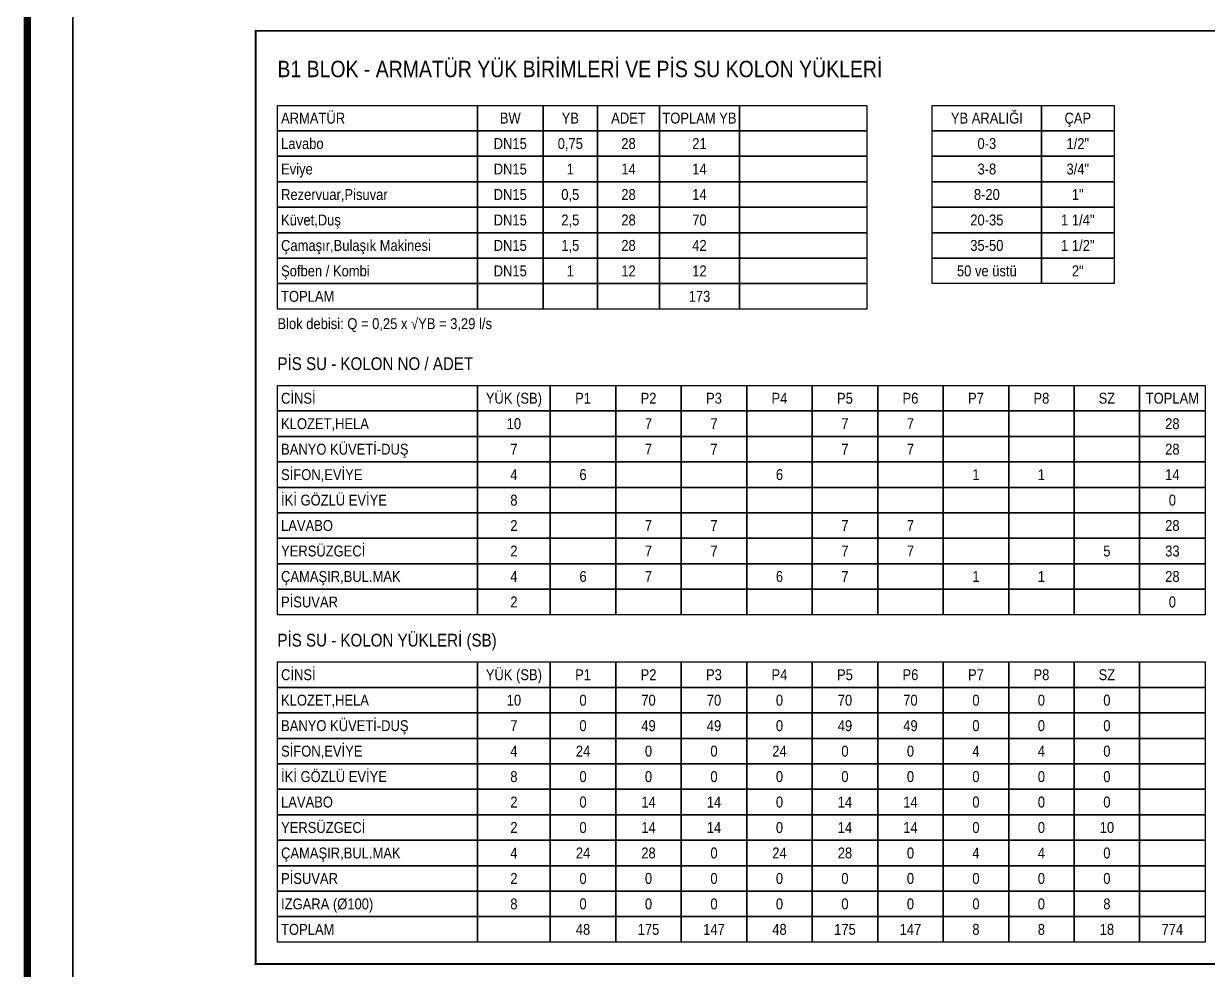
# Model space of a CAD drawing. Header units: centimetres. Extents: x -7420 to 31836, y -2 to 2802.
# Drawn here: x -6017 to -5366, y 1282 to 1802 of the extents above; entities that cross this region are included whole.
import ezdxf
from ezdxf.enums import TextEntityAlignment as Align

# ---------------------------------------------------------------- set-up
doc = ezdxf.new("R2010")
doc.units = ezdxf.units.CM
for name, color, linetype in [('ROTAS-HESAP', 1, 'CONTINUOUS'), ('ROTAS-HESAP-YAZI', 7, 'Continuous'), ('ROTAS-PAFTA', 7, 'CONTINUOUS')]:
    doc.layers.add(name, color=color, linetype=linetype)
doc.styles.add('ROTAS', font='arial.ttf')

msp = doc.modelspace()

# ---------------------------------------------------------------- linework, layer by layer
at = {"layer": 'ROTAS-HESAP', "const_width": 1}
msp.add_lwpolyline([(-5889.5, 1285.5), (-5355.5, 1285.5), (-5355.5, 1798.5), (-5889.5, 1798.5)], close=True, dxfattribs=at)
at = {"layer": 'ROTAS-HESAP'}
for points in [[(-5877.5, 1757.5), (-5767.5, 1757.5), (-5767.5, 1743.5), (-5877.5, 1743.5)], [(-5767.5, 1757.5), (-5731.5, 1757.5), (-5731.5, 1743.5), (-5767.5, 1743.5)], [(-5731.5, 1757.5), (-5701.5, 1757.5), (-5701.5, 1743.5), (-5731.5, 1743.5)], [(-5701.5, 1757.5), (-5667.5, 1757.5), (-5667.5, 1743.5), (-5701.5, 1743.5)], [(-5667.5, 1757.5), (-5623.5, 1757.5), (-5623.5, 1743.5), (-5667.5, 1743.5)], [(-5623.5, 1757.5), (-5553.5, 1757.5), (-5553.5, 1743.5), (-5623.5, 1743.5)], [(-5517.5, 1757.5), (-5457.5, 1757.5), (-5457.5, 1743.5), (-5517.5, 1743.5)], [(-5457.5, 1757.5), (-5417.5, 1757.5), (-5417.5, 1743.5), (-5457.5, 1743.5)], [(-5877.5, 1743.5), (-5767.5, 1743.5), (-5767.5, 1729.5), (-5877.5, 1729.5)], [(-5767.5, 1743.5), (-5731.5, 1743.5), (-5731.5, 1729.5), (-5767.5, 1729.5)], [(-5731.5, 1743.5), (-5701.5, 1743.5), (-5701.5, 1729.5), (-5731.5, 1729.5)], [(-5701.5, 1743.5), (-5667.5, 1743.5), (-5667.5, 1729.5), (-5701.5, 1729.5)], [(-5667.5, 1743.5), (-5623.5, 1743.5), (-5623.5, 1729.5), (-5667.5, 1729.5)], [(-5623.5, 1743.5), (-5553.5, 1743.5), (-5553.5, 1729.5), (-5623.5, 1729.5)], [(-5517.5, 1743.5), (-5457.5, 1743.5), (-5457.5, 1729.5), (-5517.5, 1729.5)], [(-5457.5, 1743.5), (-5417.5, 1743.5), (-5417.5, 1729.5), (-5457.5, 1729.5)], [(-5877.5, 1729.5), (-5767.5, 1729.5), (-5767.5, 1715.5), (-5877.5, 1715.5)], [(-5767.5, 1729.5), (-5731.5, 1729.5), (-5731.5, 1715.5), (-5767.5, 1715.5)], [(-5731.5, 1729.5), (-5701.5, 1729.5), (-5701.5, 1715.5), (-5731.5, 1715.5)], [(-5701.5, 1729.5), (-5667.5, 1729.5), (-5667.5, 1715.5), (-5701.5, 1715.5)], [(-5667.5, 1729.5), (-5623.5, 1729.5), (-5623.5, 1715.5), (-5667.5, 1715.5)], [(-5623.5, 1729.5), (-5553.5, 1729.5), (-5553.5, 1715.5), (-5623.5, 1715.5)], [(-5517.5, 1729.5), (-5457.5, 1729.5), (-5457.5, 1715.5), (-5517.5, 1715.5)], [(-5457.5, 1729.5), (-5417.5, 1729.5), (-5417.5, 1715.5), (-5457.5, 1715.5)], [(-5877.5, 1715.5), (-5767.5, 1715.5), (-5767.5, 1701.5), (-5877.5, 1701.5)], [(-5767.5, 1715.5), (-5731.5, 1715.5), (-5731.5, 1701.5), (-5767.5, 1701.5)], [(-5731.5, 1715.5), (-5701.5, 1715.5), (-5701.5, 1701.5), (-5731.5, 1701.5)], [(-5701.5, 1715.5), (-5667.5, 1715.5), (-5667.5, 1701.5), (-5701.5, 1701.5)], [(-5667.5, 1715.5), (-5623.5, 1715.5), (-5623.5, 1701.5), (-5667.5, 1701.5)], [(-5623.5, 1715.5), (-5553.5, 1715.5), (-5553.5, 1701.5), (-5623.5, 1701.5)], [(-5517.5, 1715.5), (-5457.5, 1715.5), (-5457.5, 1701.5), (-5517.5, 1701.5)], [(-5457.5, 1715.5), (-5417.5, 1715.5), (-5417.5, 1701.5), (-5457.5, 1701.5)], [(-5877.5, 1701.5), (-5767.5, 1701.5), (-5767.5, 1687.5), (-5877.5, 1687.5)], [(-5767.5, 1701.5), (-5731.5, 1701.5), (-5731.5, 1687.5), (-5767.5, 1687.5)], [(-5731.5, 1701.5), (-5701.5, 1701.5), (-5701.5, 1687.5), (-5731.5, 1687.5)], [(-5701.5, 1701.5), (-5667.5, 1701.5), (-5667.5, 1687.5), (-5701.5, 1687.5)], [(-5667.5, 1701.5), (-5623.5, 1701.5), (-5623.5, 1687.5), (-5667.5, 1687.5)], [(-5623.5, 1701.5), (-5553.5, 1701.5), (-5553.5, 1687.5), (-5623.5, 1687.5)], [(-5517.5, 1701.5), (-5457.5, 1701.5), (-5457.5, 1687.5), (-5517.5, 1687.5)], [(-5457.5, 1701.5), (-5417.5, 1701.5), (-5417.5, 1687.5), (-5457.5, 1687.5)], [(-5877.5, 1687.5), (-5767.5, 1687.5), (-5767.5, 1673.5), (-5877.5, 1673.5)], [(-5767.5, 1687.5), (-5731.5, 1687.5), (-5731.5, 1673.5), (-5767.5, 1673.5)], [(-5731.5, 1687.5), (-5701.5, 1687.5), (-5701.5, 1673.5), (-5731.5, 1673.5)], [(-5701.5, 1687.5), (-5667.5, 1687.5), (-5667.5, 1673.5), (-5701.5, 1673.5)], [(-5667.5, 1687.5), (-5623.5, 1687.5), (-5623.5, 1673.5), (-5667.5, 1673.5)], [(-5623.5, 1687.5), (-5553.5, 1687.5), (-5553.5, 1673.5), (-5623.5, 1673.5)], [(-5517.5, 1687.5), (-5457.5, 1687.5), (-5457.5, 1673.5), (-5517.5, 1673.5)], [(-5457.5, 1687.5), (-5417.5, 1687.5), (-5417.5, 1673.5), (-5457.5, 1673.5)], [(-5877.5, 1673.5), (-5767.5, 1673.5), (-5767.5, 1659.5), (-5877.5, 1659.5)], [(-5767.5, 1673.5), (-5731.5, 1673.5), (-5731.5, 1659.5), (-5767.5, 1659.5)], [(-5731.5, 1673.5), (-5701.5, 1673.5), (-5701.5, 1659.5), (-5731.5, 1659.5)], [(-5701.5, 1673.5), (-5667.5, 1673.5), (-5667.5, 1659.5), (-5701.5, 1659.5)], [(-5667.5, 1673.5), (-5623.5, 1673.5), (-5623.5, 1659.5), (-5667.5, 1659.5)], [(-5623.5, 1673.5), (-5553.5, 1673.5), (-5553.5, 1659.5), (-5623.5, 1659.5)], [(-5517.5, 1673.5), (-5457.5, 1673.5), (-5457.5, 1659.5), (-5517.5, 1659.5)], [(-5457.5, 1673.5), (-5417.5, 1673.5), (-5417.5, 1659.5), (-5457.5, 1659.5)], [(-5877.5, 1659.5), (-5767.5, 1659.5), (-5767.5, 1645.5), (-5877.5, 1645.5)], [(-5767.5, 1659.5), (-5731.5, 1659.5), (-5731.5, 1645.5), (-5767.5, 1645.5)], [(-5731.5, 1659.5), (-5701.5, 1659.5), (-5701.5, 1645.5), (-5731.5, 1645.5)], [(-5701.5, 1659.5), (-5667.5, 1659.5), (-5667.5, 1645.5), (-5701.5, 1645.5)], [(-5667.5, 1659.5), (-5623.5, 1659.5), (-5623.5, 1645.5), (-5667.5, 1645.5)], [(-5623.5, 1659.5), (-5553.5, 1659.5), (-5553.5, 1645.5), (-5623.5, 1645.5)], [(-5877.5, 1603.5), (-5767.5, 1603.5), (-5767.5, 1589.5), (-5877.5, 1589.5)], [(-5767.5, 1603.5), (-5727.5, 1603.5), (-5727.5, 1589.5), (-5767.5, 1589.5)], [(-5727.5, 1603.5), (-5691.5, 1603.5), (-5691.5, 1589.5), (-5727.5, 1589.5)], [(-5691.5, 1603.5), (-5655.5, 1603.5), (-5655.5, 1589.5), (-5691.5, 1589.5)], [(-5655.5, 1603.5), (-5619.5, 1603.5), (-5619.5, 1589.5), (-5655.5, 1589.5)], [(-5619.5, 1603.5), (-5583.5, 1603.5), (-5583.5, 1589.5), (-5619.5, 1589.5)], [(-5583.5, 1603.5), (-5547.5, 1603.5), (-5547.5, 1589.5), (-5583.5, 1589.5)], [(-5547.5, 1603.5), (-5511.5, 1603.5), (-5511.5, 1589.5), (-5547.5, 1589.5)], [(-5511.5, 1603.5), (-5475.5, 1603.5), (-5475.5, 1589.5), (-5511.5, 1589.5)], [(-5475.5, 1603.5), (-5439.5, 1603.5), (-5439.5, 1589.5), (-5475.5, 1589.5)], [(-5439.5, 1603.5), (-5403.5, 1603.5), (-5403.5, 1589.5), (-5439.5, 1589.5)], [(-5403.5, 1603.5), (-5367.5, 1603.5), (-5367.5, 1589.5), (-5403.5, 1589.5)], [(-5877.5, 1589.5), (-5767.5, 1589.5), (-5767.5, 1575.5), (-5877.5, 1575.5)], [(-5767.5, 1589.5), (-5727.5, 1589.5), (-5727.5, 1575.5), (-5767.5, 1575.5)], [(-5727.5, 1589.5), (-5691.5, 1589.5), (-5691.5, 1575.5), (-5727.5, 1575.5)], [(-5691.5, 1589.5), (-5655.5, 1589.5), (-5655.5, 1575.5), (-5691.5, 1575.5)], [(-5655.5, 1589.5), (-5619.5, 1589.5), (-5619.5, 1575.5), (-5655.5, 1575.5)], [(-5619.5, 1589.5), (-5583.5, 1589.5), (-5583.5, 1575.5), (-5619.5, 1575.5)], [(-5583.5, 1589.5), (-5547.5, 1589.5), (-5547.5, 1575.5), (-5583.5, 1575.5)], [(-5547.5, 1589.5), (-5511.5, 1589.5), (-5511.5, 1575.5), (-5547.5, 1575.5)], [(-5511.5, 1589.5), (-5475.5, 1589.5), (-5475.5, 1575.5), (-5511.5, 1575.5)], [(-5475.5, 1589.5), (-5439.5, 1589.5), (-5439.5, 1575.5), (-5475.5, 1575.5)], [(-5439.5, 1589.5), (-5403.5, 1589.5), (-5403.5, 1575.5), (-5439.5, 1575.5)], [(-5403.5, 1589.5), (-5367.5, 1589.5), (-5367.5, 1575.5), (-5403.5, 1575.5)], [(-5877.5, 1575.5), (-5767.5, 1575.5), (-5767.5, 1561.5), (-5877.5, 1561.5)], [(-5767.5, 1575.5), (-5727.5, 1575.5), (-5727.5, 1561.5), (-5767.5, 1561.5)], [(-5727.5, 1575.5), (-5691.5, 1575.5), (-5691.5, 1561.5), (-5727.5, 1561.5)], [(-5691.5, 1575.5), (-5655.5, 1575.5), (-5655.5, 1561.5), (-5691.5, 1561.5)], [(-5655.5, 1575.5), (-5619.5, 1575.5), (-5619.5, 1561.5), (-5655.5, 1561.5)], [(-5619.5, 1575.5), (-5583.5, 1575.5), (-5583.5, 1561.5), (-5619.5, 1561.5)], [(-5583.5, 1575.5), (-5547.5, 1575.5), (-5547.5, 1561.5), (-5583.5, 1561.5)], [(-5547.5, 1575.5), (-5511.5, 1575.5), (-5511.5, 1561.5), (-5547.5, 1561.5)], [(-5511.5, 1575.5), (-5475.5, 1575.5), (-5475.5, 1561.5), (-5511.5, 1561.5)], [(-5475.5, 1575.5), (-5439.5, 1575.5), (-5439.5, 1561.5), (-5475.5, 1561.5)], [(-5439.5, 1575.5), (-5403.5, 1575.5), (-5403.5, 1561.5), (-5439.5, 1561.5)], [(-5403.5, 1575.5), (-5367.5, 1575.5), (-5367.5, 1561.5), (-5403.5, 1561.5)], [(-5877.5, 1561.5), (-5767.5, 1561.5), (-5767.5, 1547.5), (-5877.5, 1547.5)], [(-5767.5, 1561.5), (-5727.5, 1561.5), (-5727.5, 1547.5), (-5767.5, 1547.5)], [(-5727.5, 1561.5), (-5691.5, 1561.5), (-5691.5, 1547.5), (-5727.5, 1547.5)], [(-5691.5, 1561.5), (-5655.5, 1561.5), (-5655.5, 1547.5), (-5691.5, 1547.5)], [(-5655.5, 1561.5), (-5619.5, 1561.5), (-5619.5, 1547.5), (-5655.5, 1547.5)], [(-5619.5, 1561.5), (-5583.5, 1561.5), (-5583.5, 1547.5), (-5619.5, 1547.5)], [(-5583.5, 1561.5), (-5547.5, 1561.5), (-5547.5, 1547.5), (-5583.5, 1547.5)], [(-5547.5, 1561.5), (-5511.5, 1561.5), (-5511.5, 1547.5), (-5547.5, 1547.5)], [(-5511.5, 1561.5), (-5475.5, 1561.5), (-5475.5, 1547.5), (-5511.5, 1547.5)], [(-5475.5, 1561.5), (-5439.5, 1561.5), (-5439.5, 1547.5), (-5475.5, 1547.5)], [(-5439.5, 1561.5), (-5403.5, 1561.5), (-5403.5, 1547.5), (-5439.5, 1547.5)], [(-5403.5, 1561.5), (-5367.5, 1561.5), (-5367.5, 1547.5), (-5403.5, 1547.5)], [(-5877.5, 1547.5), (-5767.5, 1547.5), (-5767.5, 1533.5), (-5877.5, 1533.5)], [(-5767.5, 1547.5), (-5727.5, 1547.5), (-5727.5, 1533.5), (-5767.5, 1533.5)], [(-5727.5, 1547.5), (-5691.5, 1547.5), (-5691.5, 1533.5), (-5727.5, 1533.5)], [(-5691.5, 1547.5), (-5655.5, 1547.5), (-5655.5, 1533.5), (-5691.5, 1533.5)], [(-5655.5, 1547.5), (-5619.5, 1547.5), (-5619.5, 1533.5), (-5655.5, 1533.5)], [(-5619.5, 1547.5), (-5583.5, 1547.5), (-5583.5, 1533.5), (-5619.5, 1533.5)], [(-5583.5, 1547.5), (-5547.5, 1547.5), (-5547.5, 1533.5), (-5583.5, 1533.5)], [(-5547.5, 1547.5), (-5511.5, 1547.5), (-5511.5, 1533.5), (-5547.5, 1533.5)], [(-5511.5, 1547.5), (-5475.5, 1547.5), (-5475.5, 1533.5), (-5511.5, 1533.5)], [(-5475.5, 1547.5), (-5439.5, 1547.5), (-5439.5, 1533.5), (-5475.5, 1533.5)], [(-5439.5, 1547.5), (-5403.5, 1547.5), (-5403.5, 1533.5), (-5439.5, 1533.5)], [(-5403.5, 1547.5), (-5367.5, 1547.5), (-5367.5, 1533.5), (-5403.5, 1533.5)], [(-5877.5, 1533.5), (-5767.5, 1533.5), (-5767.5, 1519.5), (-5877.5, 1519.5)], [(-5767.5, 1533.5), (-5727.5, 1533.5), (-5727.5, 1519.5), (-5767.5, 1519.5)], [(-5727.5, 1533.5), (-5691.5, 1533.5), (-5691.5, 1519.5), (-5727.5, 1519.5)], [(-5691.5, 1533.5), (-5655.5, 1533.5), (-5655.5, 1519.5), (-5691.5, 1519.5)], [(-5655.5, 1533.5), (-5619.5, 1533.5), (-5619.5, 1519.5), (-5655.5, 1519.5)], [(-5619.5, 1533.5), (-5583.5, 1533.5), (-5583.5, 1519.5), (-5619.5, 1519.5)], [(-5583.5, 1533.5), (-5547.5, 1533.5), (-5547.5, 1519.5), (-5583.5, 1519.5)], [(-5547.5, 1533.5), (-5511.5, 1533.5), (-5511.5, 1519.5), (-5547.5, 1519.5)], [(-5511.5, 1533.5), (-5475.5, 1533.5), (-5475.5, 1519.5), (-5511.5, 1519.5)], [(-5475.5, 1533.5), (-5439.5, 1533.5), (-5439.5, 1519.5), (-5475.5, 1519.5)], [(-5439.5, 1533.5), (-5403.5, 1533.5), (-5403.5, 1519.5), (-5439.5, 1519.5)], [(-5403.5, 1533.5), (-5367.5, 1533.5), (-5367.5, 1519.5), (-5403.5, 1519.5)], [(-5877.5, 1519.5), (-5767.5, 1519.5), (-5767.5, 1505.5), (-5877.5, 1505.5)], [(-5767.5, 1519.5), (-5727.5, 1519.5), (-5727.5, 1505.5), (-5767.5, 1505.5)], [(-5727.5, 1519.5), (-5691.5, 1519.5), (-5691.5, 1505.5), (-5727.5, 1505.5)], [(-5691.5, 1519.5), (-5655.5, 1519.5), (-5655.5, 1505.5), (-5691.5, 1505.5)], [(-5655.5, 1519.5), (-5619.5, 1519.5), (-5619.5, 1505.5), (-5655.5, 1505.5)], [(-5619.5, 1519.5), (-5583.5, 1519.5), (-5583.5, 1505.5), (-5619.5, 1505.5)], [(-5583.5, 1519.5), (-5547.5, 1519.5), (-5547.5, 1505.5), (-5583.5, 1505.5)], [(-5547.5, 1519.5), (-5511.5, 1519.5), (-5511.5, 1505.5), (-5547.5, 1505.5)], [(-5511.5, 1519.5), (-5475.5, 1519.5), (-5475.5, 1505.5), (-5511.5, 1505.5)], [(-5475.5, 1519.5), (-5439.5, 1519.5), (-5439.5, 1505.5), (-5475.5, 1505.5)], [(-5439.5, 1519.5), (-5403.5, 1519.5), (-5403.5, 1505.5), (-5439.5, 1505.5)], [(-5403.5, 1519.5), (-5367.5, 1519.5), (-5367.5, 1505.5), (-5403.5, 1505.5)], [(-5877.5, 1505.5), (-5767.5, 1505.5), (-5767.5, 1491.5), (-5877.5, 1491.5)], [(-5767.5, 1505.5), (-5727.5, 1505.5), (-5727.5, 1491.5), (-5767.5, 1491.5)], [(-5727.5, 1505.5), (-5691.5, 1505.5), (-5691.5, 1491.5), (-5727.5, 1491.5)], [(-5691.5, 1505.5), (-5655.5, 1505.5), (-5655.5, 1491.5), (-5691.5, 1491.5)], [(-5655.5, 1505.5), (-5619.5, 1505.5), (-5619.5, 1491.5), (-5655.5, 1491.5)], [(-5619.5, 1505.5), (-5583.5, 1505.5), (-5583.5, 1491.5), (-5619.5, 1491.5)], [(-5583.5, 1505.5), (-5547.5, 1505.5), (-5547.5, 1491.5), (-5583.5, 1491.5)], [(-5547.5, 1505.5), (-5511.5, 1505.5), (-5511.5, 1491.5), (-5547.5, 1491.5)], [(-5511.5, 1505.5), (-5475.5, 1505.5), (-5475.5, 1491.5), (-5511.5, 1491.5)], [(-5475.5, 1505.5), (-5439.5, 1505.5), (-5439.5, 1491.5), (-5475.5, 1491.5)], [(-5439.5, 1505.5), (-5403.5, 1505.5), (-5403.5, 1491.5), (-5439.5, 1491.5)], [(-5403.5, 1505.5), (-5367.5, 1505.5), (-5367.5, 1491.5), (-5403.5, 1491.5)], [(-5877.5, 1491.5), (-5767.5, 1491.5), (-5767.5, 1477.5), (-5877.5, 1477.5)], [(-5767.5, 1491.5), (-5727.5, 1491.5), (-5727.5, 1477.5), (-5767.5, 1477.5)], [(-5727.5, 1491.5), (-5691.5, 1491.5), (-5691.5, 1477.5), (-5727.5, 1477.5)], [(-5691.5, 1491.5), (-5655.5, 1491.5), (-5655.5, 1477.5), (-5691.5, 1477.5)], [(-5655.5, 1491.5), (-5619.5, 1491.5), (-5619.5, 1477.5), (-5655.5, 1477.5)], [(-5619.5, 1491.5), (-5583.5, 1491.5), (-5583.5, 1477.5), (-5619.5, 1477.5)], [(-5583.5, 1491.5), (-5547.5, 1491.5), (-5547.5, 1477.5), (-5583.5, 1477.5)], [(-5547.5, 1491.5), (-5511.5, 1491.5), (-5511.5, 1477.5), (-5547.5, 1477.5)], [(-5511.5, 1491.5), (-5475.5, 1491.5), (-5475.5, 1477.5), (-5511.5, 1477.5)], [(-5475.5, 1491.5), (-5439.5, 1491.5), (-5439.5, 1477.5), (-5475.5, 1477.5)], [(-5439.5, 1491.5), (-5403.5, 1491.5), (-5403.5, 1477.5), (-5439.5, 1477.5)], [(-5403.5, 1491.5), (-5367.5, 1491.5), (-5367.5, 1477.5), (-5403.5, 1477.5)], [(-5877.5, 1451.5), (-5767.5, 1451.5), (-5767.5, 1437.5), (-5877.5, 1437.5)], [(-5767.5, 1451.5), (-5727.5, 1451.5), (-5727.5, 1437.5), (-5767.5, 1437.5)], [(-5727.5, 1451.5), (-5691.5, 1451.5), (-5691.5, 1437.5), (-5727.5, 1437.5)], [(-5691.5, 1451.5), (-5655.5, 1451.5), (-5655.5, 1437.5), (-5691.5, 1437.5)], [(-5655.5, 1451.5), (-5619.5, 1451.5), (-5619.5, 1437.5), (-5655.5, 1437.5)], [(-5619.5, 1451.5), (-5583.5, 1451.5), (-5583.5, 1437.5), (-5619.5, 1437.5)], [(-5583.5, 1451.5), (-5547.5, 1451.5), (-5547.5, 1437.5), (-5583.5, 1437.5)], [(-5547.5, 1451.5), (-5511.5, 1451.5), (-5511.5, 1437.5), (-5547.5, 1437.5)], [(-5511.5, 1451.5), (-5475.5, 1451.5), (-5475.5, 1437.5), (-5511.5, 1437.5)], [(-5475.5, 1451.5), (-5439.5, 1451.5), (-5439.5, 1437.5), (-5475.5, 1437.5)], [(-5439.5, 1451.5), (-5403.5, 1451.5), (-5403.5, 1437.5), (-5439.5, 1437.5)], [(-5403.5, 1451.5), (-5367.5, 1451.5), (-5367.5, 1437.5), (-5403.5, 1437.5)], [(-5877.5, 1437.5), (-5767.5, 1437.5), (-5767.5, 1423.5), (-5877.5, 1423.5)], [(-5767.5, 1437.5), (-5727.5, 1437.5), (-5727.5, 1423.5), (-5767.5, 1423.5)], [(-5727.5, 1437.5), (-5691.5, 1437.5), (-5691.5, 1423.5), (-5727.5, 1423.5)], [(-5691.5, 1437.5), (-5655.5, 1437.5), (-5655.5, 1423.5), (-5691.5, 1423.5)], [(-5655.5, 1437.5), (-5619.5, 1437.5), (-5619.5, 1423.5), (-5655.5, 1423.5)], [(-5619.5, 1437.5), (-5583.5, 1437.5), (-5583.5, 1423.5), (-5619.5, 1423.5)], [(-5583.5, 1437.5), (-5547.5, 1437.5), (-5547.5, 1423.5), (-5583.5, 1423.5)], [(-5547.5, 1437.5), (-5511.5, 1437.5), (-5511.5, 1423.5), (-5547.5, 1423.5)], [(-5511.5, 1437.5), (-5475.5, 1437.5), (-5475.5, 1423.5), (-5511.5, 1423.5)], [(-5475.5, 1437.5), (-5439.5, 1437.5), (-5439.5, 1423.5), (-5475.5, 1423.5)], [(-5439.5, 1437.5), (-5403.5, 1437.5), (-5403.5, 1423.5), (-5439.5, 1423.5)], [(-5403.5, 1437.5), (-5367.5, 1437.5), (-5367.5, 1423.5), (-5403.5, 1423.5)], [(-5877.5, 1423.5), (-5767.5, 1423.5), (-5767.5, 1409.5), (-5877.5, 1409.5)], [(-5767.5, 1423.5), (-5727.5, 1423.5), (-5727.5, 1409.5), (-5767.5, 1409.5)], [(-5727.5, 1423.5), (-5691.5, 1423.5), (-5691.5, 1409.5), (-5727.5, 1409.5)], [(-5691.5, 1423.5), (-5655.5, 1423.5), (-5655.5, 1409.5), (-5691.5, 1409.5)], [(-5655.5, 1423.5), (-5619.5, 1423.5), (-5619.5, 1409.5), (-5655.5, 1409.5)], [(-5619.5, 1423.5), (-5583.5, 1423.5), (-5583.5, 1409.5), (-5619.5, 1409.5)], [(-5583.5, 1423.5), (-5547.5, 1423.5), (-5547.5, 1409.5), (-5583.5, 1409.5)], [(-5547.5, 1423.5), (-5511.5, 1423.5), (-5511.5, 1409.5), (-5547.5, 1409.5)], [(-5511.5, 1423.5), (-5475.5, 1423.5), (-5475.5, 1409.5), (-5511.5, 1409.5)], [(-5475.5, 1423.5), (-5439.5, 1423.5), (-5439.5, 1409.5), (-5475.5, 1409.5)], [(-5439.5, 1423.5), (-5403.5, 1423.5), (-5403.5, 1409.5), (-5439.5, 1409.5)], [(-5403.5, 1423.5), (-5367.5, 1423.5), (-5367.5, 1409.5), (-5403.5, 1409.5)], [(-5877.5, 1409.5), (-5767.5, 1409.5), (-5767.5, 1395.5), (-5877.5, 1395.5)], [(-5767.5, 1409.5), (-5727.5, 1409.5), (-5727.5, 1395.5), (-5767.5, 1395.5)], [(-5727.5, 1409.5), (-5691.5, 1409.5), (-5691.5, 1395.5), (-5727.5, 1395.5)], [(-5691.5, 1409.5), (-5655.5, 1409.5), (-5655.5, 1395.5), (-5691.5, 1395.5)], [(-5655.5, 1409.5), (-5619.5, 1409.5), (-5619.5, 1395.5), (-5655.5, 1395.5)], [(-5619.5, 1409.5), (-5583.5, 1409.5), (-5583.5, 1395.5), (-5619.5, 1395.5)], [(-5583.5, 1409.5), (-5547.5, 1409.5), (-5547.5, 1395.5), (-5583.5, 1395.5)], [(-5547.5, 1409.5), (-5511.5, 1409.5), (-5511.5, 1395.5), (-5547.5, 1395.5)], [(-5511.5, 1409.5), (-5475.5, 1409.5), (-5475.5, 1395.5), (-5511.5, 1395.5)], [(-5475.5, 1409.5), (-5439.5, 1409.5), (-5439.5, 1395.5), (-5475.5, 1395.5)], [(-5439.5, 1409.5), (-5403.5, 1409.5), (-5403.5, 1395.5), (-5439.5, 1395.5)], [(-5403.5, 1409.5), (-5367.5, 1409.5), (-5367.5, 1395.5), (-5403.5, 1395.5)], [(-5877.5, 1395.5), (-5767.5, 1395.5), (-5767.5, 1381.5), (-5877.5, 1381.5)], [(-5767.5, 1395.5), (-5727.5, 1395.5), (-5727.5, 1381.5), (-5767.5, 1381.5)], [(-5727.5, 1395.5), (-5691.5, 1395.5), (-5691.5, 1381.5), (-5727.5, 1381.5)], [(-5691.5, 1395.5), (-5655.5, 1395.5), (-5655.5, 1381.5), (-5691.5, 1381.5)], [(-5655.5, 1395.5), (-5619.5, 1395.5), (-5619.5, 1381.5), (-5655.5, 1381.5)], [(-5619.5, 1395.5), (-5583.5, 1395.5), (-5583.5, 1381.5), (-5619.5, 1381.5)], [(-5583.5, 1395.5), (-5547.5, 1395.5), (-5547.5, 1381.5), (-5583.5, 1381.5)], [(-5547.5, 1395.5), (-5511.5, 1395.5), (-5511.5, 1381.5), (-5547.5, 1381.5)], [(-5511.5, 1395.5), (-5475.5, 1395.5), (-5475.5, 1381.5), (-5511.5, 1381.5)], [(-5475.5, 1395.5), (-5439.5, 1395.5), (-5439.5, 1381.5), (-5475.5, 1381.5)], [(-5439.5, 1395.5), (-5403.5, 1395.5), (-5403.5, 1381.5), (-5439.5, 1381.5)], [(-5403.5, 1395.5), (-5367.5, 1395.5), (-5367.5, 1381.5), (-5403.5, 1381.5)], [(-5877.5, 1381.5), (-5767.5, 1381.5), (-5767.5, 1367.5), (-5877.5, 1367.5)], [(-5767.5, 1381.5), (-5727.5, 1381.5), (-5727.5, 1367.5), (-5767.5, 1367.5)], [(-5727.5, 1381.5), (-5691.5, 1381.5), (-5691.5, 1367.5), (-5727.5, 1367.5)], [(-5691.5, 1381.5), (-5655.5, 1381.5), (-5655.5, 1367.5), (-5691.5, 1367.5)], [(-5655.5, 1381.5), (-5619.5, 1381.5), (-5619.5, 1367.5), (-5655.5, 1367.5)], [(-5619.5, 1381.5), (-5583.5, 1381.5), (-5583.5, 1367.5), (-5619.5, 1367.5)], [(-5583.5, 1381.5), (-5547.5, 1381.5), (-5547.5, 1367.5), (-5583.5, 1367.5)], [(-5547.5, 1381.5), (-5511.5, 1381.5), (-5511.5, 1367.5), (-5547.5, 1367.5)], [(-5511.5, 1381.5), (-5475.5, 1381.5), (-5475.5, 1367.5), (-5511.5, 1367.5)], [(-5475.5, 1381.5), (-5439.5, 1381.5), (-5439.5, 1367.5), (-5475.5, 1367.5)], [(-5439.5, 1381.5), (-5403.5, 1381.5), (-5403.5, 1367.5), (-5439.5, 1367.5)], [(-5403.5, 1381.5), (-5367.5, 1381.5), (-5367.5, 1367.5), (-5403.5, 1367.5)], [(-5877.5, 1367.5), (-5767.5, 1367.5), (-5767.5, 1353.5), (-5877.5, 1353.5)], [(-5767.5, 1367.5), (-5727.5, 1367.5), (-5727.5, 1353.5), (-5767.5, 1353.5)], [(-5727.5, 1367.5), (-5691.5, 1367.5), (-5691.5, 1353.5), (-5727.5, 1353.5)], [(-5691.5, 1367.5), (-5655.5, 1367.5), (-5655.5, 1353.5), (-5691.5, 1353.5)], [(-5655.5, 1367.5), (-5619.5, 1367.5), (-5619.5, 1353.5), (-5655.5, 1353.5)], [(-5619.5, 1367.5), (-5583.5, 1367.5), (-5583.5, 1353.5), (-5619.5, 1353.5)], [(-5583.5, 1367.5), (-5547.5, 1367.5), (-5547.5, 1353.5), (-5583.5, 1353.5)], [(-5547.5, 1367.5), (-5511.5, 1367.5), (-5511.5, 1353.5), (-5547.5, 1353.5)], [(-5511.5, 1367.5), (-5475.5, 1367.5), (-5475.5, 1353.5), (-5511.5, 1353.5)], [(-5475.5, 1367.5), (-5439.5, 1367.5), (-5439.5, 1353.5), (-5475.5, 1353.5)], [(-5439.5, 1367.5), (-5403.5, 1367.5), (-5403.5, 1353.5), (-5439.5, 1353.5)], [(-5403.5, 1367.5), (-5367.5, 1367.5), (-5367.5, 1353.5), (-5403.5, 1353.5)], [(-5877.5, 1353.5), (-5767.5, 1353.5), (-5767.5, 1339.5), (-5877.5, 1339.5)], [(-5767.5, 1353.5), (-5727.5, 1353.5), (-5727.5, 1339.5), (-5767.5, 1339.5)], [(-5727.5, 1353.5), (-5691.5, 1353.5), (-5691.5, 1339.5), (-5727.5, 1339.5)], [(-5691.5, 1353.5), (-5655.5, 1353.5), (-5655.5, 1339.5), (-5691.5, 1339.5)], [(-5655.5, 1353.5), (-5619.5, 1353.5), (-5619.5, 1339.5), (-5655.5, 1339.5)], [(-5619.5, 1353.5), (-5583.5, 1353.5), (-5583.5, 1339.5), (-5619.5, 1339.5)], [(-5583.5, 1353.5), (-5547.5, 1353.5), (-5547.5, 1339.5), (-5583.5, 1339.5)], [(-5547.5, 1353.5), (-5511.5, 1353.5), (-5511.5, 1339.5), (-5547.5, 1339.5)], [(-5511.5, 1353.5), (-5475.5, 1353.5), (-5475.5, 1339.5), (-5511.5, 1339.5)], [(-5475.5, 1353.5), (-5439.5, 1353.5), (-5439.5, 1339.5), (-5475.5, 1339.5)], [(-5439.5, 1353.5), (-5403.5, 1353.5), (-5403.5, 1339.5), (-5439.5, 1339.5)], [(-5403.5, 1353.5), (-5367.5, 1353.5), (-5367.5, 1339.5), (-5403.5, 1339.5)], [(-5877.5, 1339.5), (-5767.5, 1339.5), (-5767.5, 1325.5), (-5877.5, 1325.5)], [(-5767.5, 1339.5), (-5727.5, 1339.5), (-5727.5, 1325.5), (-5767.5, 1325.5)], [(-5727.5, 1339.5), (-5691.5, 1339.5), (-5691.5, 1325.5), (-5727.5, 1325.5)], [(-5691.5, 1339.5), (-5655.5, 1339.5), (-5655.5, 1325.5), (-5691.5, 1325.5)], [(-5655.5, 1339.5), (-5619.5, 1339.5), (-5619.5, 1325.5), (-5655.5, 1325.5)], [(-5619.5, 1339.5), (-5583.5, 1339.5), (-5583.5, 1325.5), (-5619.5, 1325.5)], [(-5583.5, 1339.5), (-5547.5, 1339.5), (-5547.5, 1325.5), (-5583.5, 1325.5)], [(-5547.5, 1339.5), (-5511.5, 1339.5), (-5511.5, 1325.5), (-5547.5, 1325.5)], [(-5511.5, 1339.5), (-5475.5, 1339.5), (-5475.5, 1325.5), (-5511.5, 1325.5)], [(-5475.5, 1339.5), (-5439.5, 1339.5), (-5439.5, 1325.5), (-5475.5, 1325.5)], [(-5439.5, 1339.5), (-5403.5, 1339.5), (-5403.5, 1325.5), (-5439.5, 1325.5)], [(-5403.5, 1339.5), (-5367.5, 1339.5), (-5367.5, 1325.5), (-5403.5, 1325.5)], [(-5877.5, 1325.5), (-5767.5, 1325.5), (-5767.5, 1311.5), (-5877.5, 1311.5)], [(-5767.5, 1325.5), (-5727.5, 1325.5), (-5727.5, 1311.5), (-5767.5, 1311.5)], [(-5727.5, 1325.5), (-5691.5, 1325.5), (-5691.5, 1311.5), (-5727.5, 1311.5)], [(-5691.5, 1325.5), (-5655.5, 1325.5), (-5655.5, 1311.5), (-5691.5, 1311.5)], [(-5655.5, 1325.5), (-5619.5, 1325.5), (-5619.5, 1311.5), (-5655.5, 1311.5)], [(-5619.5, 1325.5), (-5583.5, 1325.5), (-5583.5, 1311.5), (-5619.5, 1311.5)], [(-5583.5, 1325.5), (-5547.5, 1325.5), (-5547.5, 1311.5), (-5583.5, 1311.5)], [(-5547.5, 1325.5), (-5511.5, 1325.5), (-5511.5, 1311.5), (-5547.5, 1311.5)], [(-5511.5, 1325.5), (-5475.5, 1325.5), (-5475.5, 1311.5), (-5511.5, 1311.5)], [(-5475.5, 1325.5), (-5439.5, 1325.5), (-5439.5, 1311.5), (-5475.5, 1311.5)], [(-5439.5, 1325.5), (-5403.5, 1325.5), (-5403.5, 1311.5), (-5439.5, 1311.5)], [(-5403.5, 1325.5), (-5367.5, 1325.5), (-5367.5, 1311.5), (-5403.5, 1311.5)], [(-5877.5, 1311.5), (-5767.5, 1311.5), (-5767.5, 1297.5), (-5877.5, 1297.5)], [(-5767.5, 1311.5), (-5727.5, 1311.5), (-5727.5, 1297.5), (-5767.5, 1297.5)], [(-5727.5, 1311.5), (-5691.5, 1311.5), (-5691.5, 1297.5), (-5727.5, 1297.5)], [(-5691.5, 1311.5), (-5655.5, 1311.5), (-5655.5, 1297.5), (-5691.5, 1297.5)], [(-5655.5, 1311.5), (-5619.5, 1311.5), (-5619.5, 1297.5), (-5655.5, 1297.5)], [(-5619.5, 1311.5), (-5583.5, 1311.5), (-5583.5, 1297.5), (-5619.5, 1297.5)], [(-5583.5, 1311.5), (-5547.5, 1311.5), (-5547.5, 1297.5), (-5583.5, 1297.5)], [(-5547.5, 1311.5), (-5511.5, 1311.5), (-5511.5, 1297.5), (-5547.5, 1297.5)], [(-5511.5, 1311.5), (-5475.5, 1311.5), (-5475.5, 1297.5), (-5511.5, 1297.5)], [(-5475.5, 1311.5), (-5439.5, 1311.5), (-5439.5, 1297.5), (-5475.5, 1297.5)], [(-5439.5, 1311.5), (-5403.5, 1311.5), (-5403.5, 1297.5), (-5439.5, 1297.5)], [(-5403.5, 1311.5), (-5367.5, 1311.5), (-5367.5, 1297.5), (-5403.5, 1297.5)]]:
    msp.add_lwpolyline(points, close=True, dxfattribs=at)
at = {"layer": 'ROTAS-PAFTA'}
for points, const_width in [([(-6015, 0), (-4060, 0), (-4060, 2800), (-6015, 2800)], 4), ([(-5990, 25), (-4085, 25), (-4085, 2775), (-5990, 2775)], 1)]:
    msp.add_lwpolyline(points, close=True, dxfattribs=dict(at, const_width=const_width))

# ---------------------------------------------------------------- texts
at = {"layer": 'ROTAS-HESAP-YAZI', "style": 'ROTAS', "width": 0.85}
for s, height, p in [('B1 BLOK - ARMATÜR YÜK BİRİMLERİ VE PİS SU KOLON YÜKLERİ', 9, (-5877.5, 1777.5)), ('ARMATÜR', 6, (-5875.5, 1750.5)), ('Lavabo', 6, (-5875.5, 1736.5)), ('Eviye', 6, (-5875.5, 1722.5)), ('Rezervuar,Pisuvar', 6, (-5875.5, 1708.5)), ('Küvet,Duş', 6, (-5875.5, 1694.5)), ('Çamaşır,Bulaşık Makinesi', 6, (-5875.5, 1680.5)), ('Şofben / Kombi', 6, (-5875.5, 1666.5)), ('TOPLAM', 6, (-5875.5, 1652.5)), ('Blok debisi: Q = 0,25 x √YB = 3,29 l/s', 6, (-5877.5, 1637.5)), ('PİS SU - KOLON NO / ADET', 7, (-5877.5, 1615.5)), ('CİNSİ', 6, (-5875.5, 1596.5)), ('KLOZET,HELA', 6, (-5875.5, 1582.5)), ('BANYO KÜVETİ-DUŞ', 6, (-5875.5, 1568.5)), ('SİFON,EVİYE', 6, (-5875.5, 1554.5)), ('İKİ GÖZLÜ EVİYE', 6, (-5875.5, 1540.5)), ('LAVABO', 6, (-5875.5, 1526.5)), ('YERSÜZGECİ', 6, (-5875.5, 1512.5)), ('ÇAMAŞIR,BUL.MAK', 6, (-5875.5, 1498.5)), ('PİSUVAR', 6, (-5875.5, 1484.5)), ('PİS SU - KOLON YÜKLERİ (SB)', 7, (-5877.5, 1463.5)), ('CİNSİ', 6, (-5875.5, 1444.5)), ('KLOZET,HELA', 6, (-5875.5, 1430.5)), ('BANYO KÜVETİ-DUŞ', 6, (-5875.5, 1416.5)), ('SİFON,EVİYE', 6, (-5875.5, 1402.5)), ('İKİ GÖZLÜ EVİYE', 6, (-5875.5, 1388.5)), ('LAVABO', 6, (-5875.5, 1374.5)), ('YERSÜZGECİ', 6, (-5875.5, 1360.5)), ('ÇAMAŞIR,BUL.MAK', 6, (-5875.5, 1346.5)), ('PİSUVAR', 6, (-5875.5, 1332.5)), ('IZGARA (Ø100)', 6, (-5875.5, 1318.5)), ('TOPLAM', 6, (-5875.5, 1304.5))]:
    msp.add_text(s, height=height, dxfattribs=at).set_placement(p, align=Align.MIDDLE_LEFT)
for s, p in [('BW', (-5749.5, 1750.5)), ('YB', (-5716.5, 1750.5)), ('ADET', (-5684.5, 1750.5)), ('TOPLAM YB', (-5645.5, 1750.5)), ('YB ARALIĞI', (-5487.5, 1750.5)), ('ÇAP', (-5437.5, 1750.5)), ('DN15', (-5749.5, 1736.5)), ('0,75', (-5716.5, 1736.5)), ('28', (-5684.5, 1736.5)), ('21', (-5645.5, 1736.5)), ('0-3', (-5487.5, 1736.5)), ('1/2"', (-5437.5, 1736.5)), ('3/4"', (-5437.5, 1722.5)), ('DN15', (-5749.5, 1722.5)), ('1', (-5716.5, 1722.5)), ('14', (-5684.5, 1722.5)), ('14', (-5645.5, 1722.5)), ('3-8', (-5487.5, 1722.5)), ('DN15', (-5749.5, 1708.5)), ('0,5', (-5716.5, 1708.5)), ('28', (-5684.5, 1708.5)), ('14', (-5645.5, 1708.5)), ('8-20', (-5487.5, 1708.5)), ('1"', (-5437.5, 1708.5)), ('DN15', (-5749.5, 1694.5)), ('2,5', (-5716.5, 1694.5)), ('28', (-5684.5, 1694.5)), ('70', (-5645.5, 1694.5)), ('20-35', (-5487.5, 1694.5)), ('1 1/4"', (-5437.5, 1694.5)), ('DN15', (-5749.5, 1680.5)), ('1,5', (-5716.5, 1680.5)), ('28', (-5684.5, 1680.5)), ('42', (-5645.5, 1680.5)), ('35-50', (-5487.5, 1680.5)), ('1 1/2"', (-5437.5, 1680.5)), ('DN15', (-5749.5, 1666.5)), ('1', (-5716.5, 1666.5)), ('12', (-5684.5, 1666.5)), ('12', (-5645.5, 1666.5)), ('50 ve üstü', (-5487.5, 1666.5)), ('2"', (-5437.5, 1666.5)), ('173', (-5645.5, 1652.5)), ('YÜK (SB)', (-5747.5, 1596.5)), ('P1', (-5709.5, 1596.5)), ('P2', (-5673.5, 1596.5)), ('P3', (-5637.5, 1596.5)), ('P4', (-5601.5, 1596.5)), ('P5', (-5565.5, 1596.5)), ('P6', (-5529.5, 1596.5)), ('P7', (-5493.5, 1596.5)), ('P8', (-5457.5, 1596.5)), ('SZ', (-5421.5, 1596.5)), ('TOPLAM', (-5385.5, 1596.5)), ('10', (-5747.5, 1582.5)), ('7', (-5673.5, 1582.5)), ('7', (-5637.5, 1582.5)), ('7', (-5565.5, 1582.5)), ('7', (-5529.5, 1582.5)), ('28', (-5385.5, 1582.5)), ('7', (-5747.5, 1568.5)), ('7', (-5673.5, 1568.5)), ('7', (-5637.5, 1568.5)), ('7', (-5565.5, 1568.5)), ('7', (-5529.5, 1568.5)), ('28', (-5385.5, 1568.5)), ('4', (-5747.5, 1554.5)), ('6', (-5709.5, 1554.5)), ('6', (-5601.5, 1554.5)), ('1', (-5493.5, 1554.5)), ('1', (-5457.5, 1554.5)), ('14', (-5385.5, 1554.5)), ('8', (-5747.5, 1540.5)), ('0', (-5385.5, 1540.5)), ('2', (-5747.5, 1526.5)), ('7', (-5673.5, 1526.5)), ('7', (-5637.5, 1526.5)), ('7', (-5565.5, 1526.5)), ('7', (-5529.5, 1526.5)), ('28', (-5385.5, 1526.5)), ('2', (-5747.5, 1512.5)), ('7', (-5673.5, 1512.5)), ('7', (-5637.5, 1512.5)), ('7', (-5565.5, 1512.5)), ('7', (-5529.5, 1512.5)), ('5', (-5421.5, 1512.5)), ('33', (-5385.5, 1512.5)), ('4', (-5747.5, 1498.5)), ('6', (-5709.5, 1498.5)), ('7', (-5673.5, 1498.5)), ('6', (-5601.5, 1498.5)), ('7', (-5565.5, 1498.5)), ('1', (-5493.5, 1498.5)), ('1', (-5457.5, 1498.5)), ('28', (-5385.5, 1498.5)), ('2', (-5747.5, 1484.5)), ('0', (-5385.5, 1484.5)), ('YÜK (SB)', (-5747.5, 1444.5)), ('P1', (-5709.5, 1444.5)), ('P2', (-5673.5, 1444.5)), ('P3', (-5637.5, 1444.5)), ('P4', (-5601.5, 1444.5)), ('P5', (-5565.5, 1444.5)), ('P6', (-5529.5, 1444.5)), ('P7', (-5493.5, 1444.5)), ('P8', (-5457.5, 1444.5)), ('SZ', (-5421.5, 1444.5)), ('10', (-5747.5, 1430.5)), ('0', (-5709.5, 1430.5)), ('70', (-5673.5, 1430.5)), ('70', (-5637.5, 1430.5)), ('0', (-5601.5, 1430.5)), ('70', (-5565.5, 1430.5)), ('70', (-5529.5, 1430.5)), ('0', (-5493.5, 1430.5)), ('0', (-5457.5, 1430.5)), ('0', (-5421.5, 1430.5)), ('7', (-5747.5, 1416.5)), ('0', (-5709.5, 1416.5)), ('49', (-5673.5, 1416.5)), ('49', (-5637.5, 1416.5)), ('0', (-5601.5, 1416.5)), ('49', (-5565.5, 1416.5)), ('49', (-5529.5, 1416.5)), ('0', (-5493.5, 1416.5)), ('0', (-5457.5, 1416.5)), ('0', (-5421.5, 1416.5)), ('4', (-5747.5, 1402.5)), ('24', (-5709.5, 1402.5)), ('0', (-5673.5, 1402.5)), ('0', (-5637.5, 1402.5)), ('24', (-5601.5, 1402.5)), ('0', (-5565.5, 1402.5)), ('0', (-5529.5, 1402.5)), ('4', (-5493.5, 1402.5)), ('4', (-5457.5, 1402.5)), ('0', (-5421.5, 1402.5)), ('8', (-5747.5, 1388.5)), ('0', (-5709.5, 1388.5)), ('0', (-5673.5, 1388.5)), ('0', (-5637.5, 1388.5)), ('0', (-5601.5, 1388.5)), ('0', (-5565.5, 1388.5)), ('0', (-5529.5, 1388.5)), ('0', (-5493.5, 1388.5)), ('0', (-5457.5, 1388.5)), ('0', (-5421.5, 1388.5)), ('2', (-5747.5, 1374.5)), ('0', (-5709.5, 1374.5)), ('14', (-5673.5, 1374.5)), ('14', (-5637.5, 1374.5)), ('0', (-5601.5, 1374.5)), ('14', (-5565.5, 1374.5)), ('14', (-5529.5, 1374.5)), ('0', (-5493.5, 1374.5)), ('0', (-5457.5, 1374.5)), ('0', (-5421.5, 1374.5)), ('2', (-5747.5, 1360.5)), ('0', (-5709.5, 1360.5)), ('14', (-5673.5, 1360.5)), ('14', (-5637.5, 1360.5)), ('0', (-5601.5, 1360.5)), ('14', (-5565.5, 1360.5)), ('14', (-5529.5, 1360.5)), ('0', (-5493.5, 1360.5)), ('0', (-5457.5, 1360.5)), ('10', (-5421.5, 1360.5)), ('4', (-5747.5, 1346.5)), ('24', (-5709.5, 1346.5)), ('28', (-5673.5, 1346.5)), ('0', (-5637.5, 1346.5)), ('24', (-5601.5, 1346.5)), ('28', (-5565.5, 1346.5)), ('0', (-5529.5, 1346.5)), ('4', (-5493.5, 1346.5)), ('4', (-5457.5, 1346.5)), ('0', (-5421.5, 1346.5)), ('2', (-5747.5, 1332.5)), ('0', (-5709.5, 1332.5)), ('0', (-5673.5, 1332.5)), ('0', (-5637.5, 1332.5)), ('0', (-5601.5, 1332.5)), ('0', (-5565.5, 1332.5)), ('0', (-5529.5, 1332.5)), ('0', (-5493.5, 1332.5)), ('0', (-5457.5, 1332.5)), ('0', (-5421.5, 1332.5)), ('8', (-5747.5, 1318.5)), ('0', (-5709.5, 1318.5)), ('0', (-5673.5, 1318.5)), ('0', (-5637.5, 1318.5)), ('0', (-5601.5, 1318.5)), ('0', (-5565.5, 1318.5)), ('0', (-5529.5, 1318.5)), ('0', (-5493.5, 1318.5)), ('0', (-5457.5, 1318.5)), ('8', (-5421.5, 1318.5)), ('48', (-5709.5, 1304.5)), ('175', (-5673.5, 1304.5)), ('147', (-5637.5, 1304.5)), ('48', (-5601.5, 1304.5)), ('175', (-5565.5, 1304.5)), ('147', (-5529.5, 1304.5)), ('8', (-5493.5, 1304.5)), ('8', (-5457.5, 1304.5)), ('18', (-5421.5, 1304.5)), ('774', (-5385.5, 1304.5))]:
    msp.add_text(s, height=6, dxfattribs=at).set_placement(p, align=Align.MIDDLE_CENTER)

doc.saveas('drawing.dxf')
